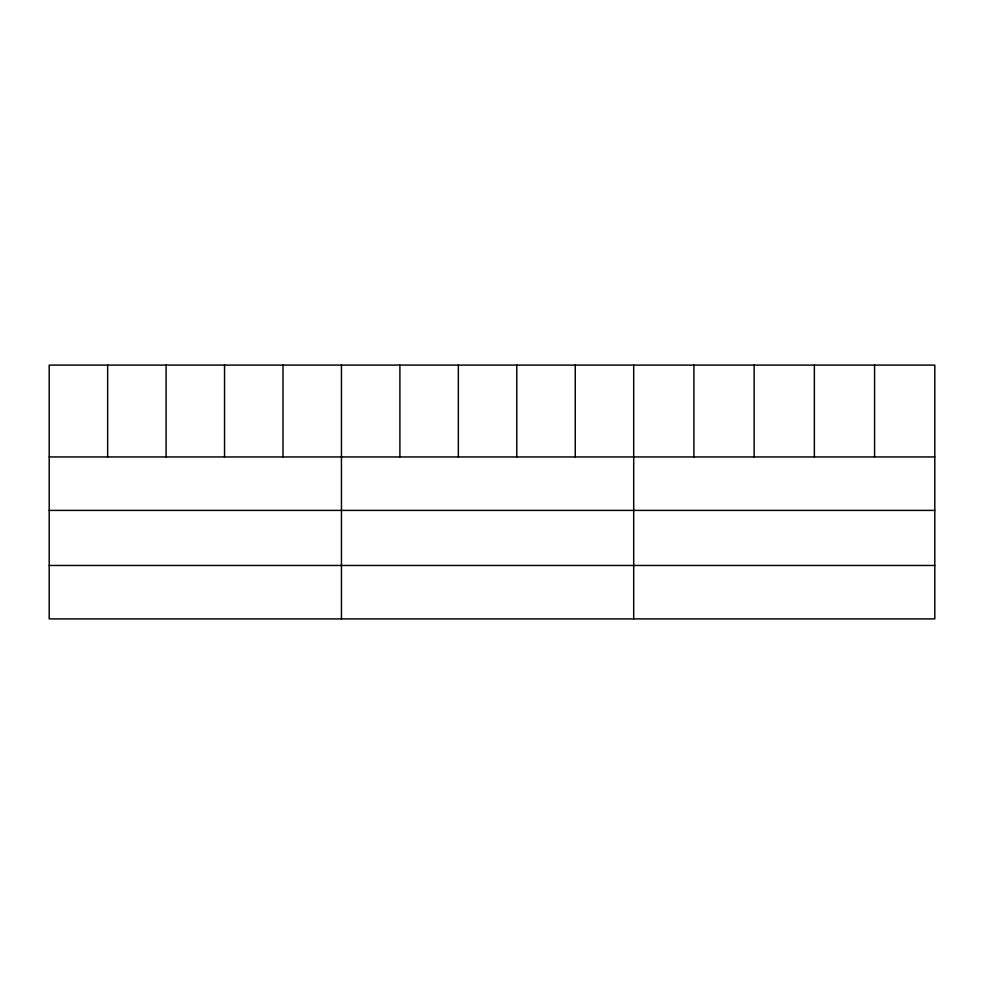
<?xml version="1.0" encoding="UTF-8"?>
<svg xmlns="http://www.w3.org/2000/svg" width="984" height="984" viewBox="0 0 984 984"><rect width="100%" height="100%" fill="white"/><g stroke="black" fill="none" stroke-linecap="round" stroke-linejoin="round"><path stroke-width="1.48" d="M934.8 510.401L934.8 365.089L49.2 365.089L49.2 618.911L934.8 618.911L934.8 510.401L49.2 510.401M49.2 456.945L934.8 456.945M49.2 565.468L934.8 565.468M874.579 365.089L874.579 456.945M814.358 365.089L814.358 456.945M754.138 365.089L754.138 456.945M693.917 365.089L693.917 456.945M633.696 365.089L633.696 618.911M575.246 365.089L575.246 456.945M516.797 365.089L516.797 456.945M458.347 365.089L458.347 456.945M399.898 365.089L399.898 456.945M341.448 365.089L341.448 618.911M282.998 365.089L282.998 456.945M224.549 365.089L224.549 456.945M166.099 365.089L166.099 456.945M107.65 365.089L107.65 456.945"/></g></svg>
